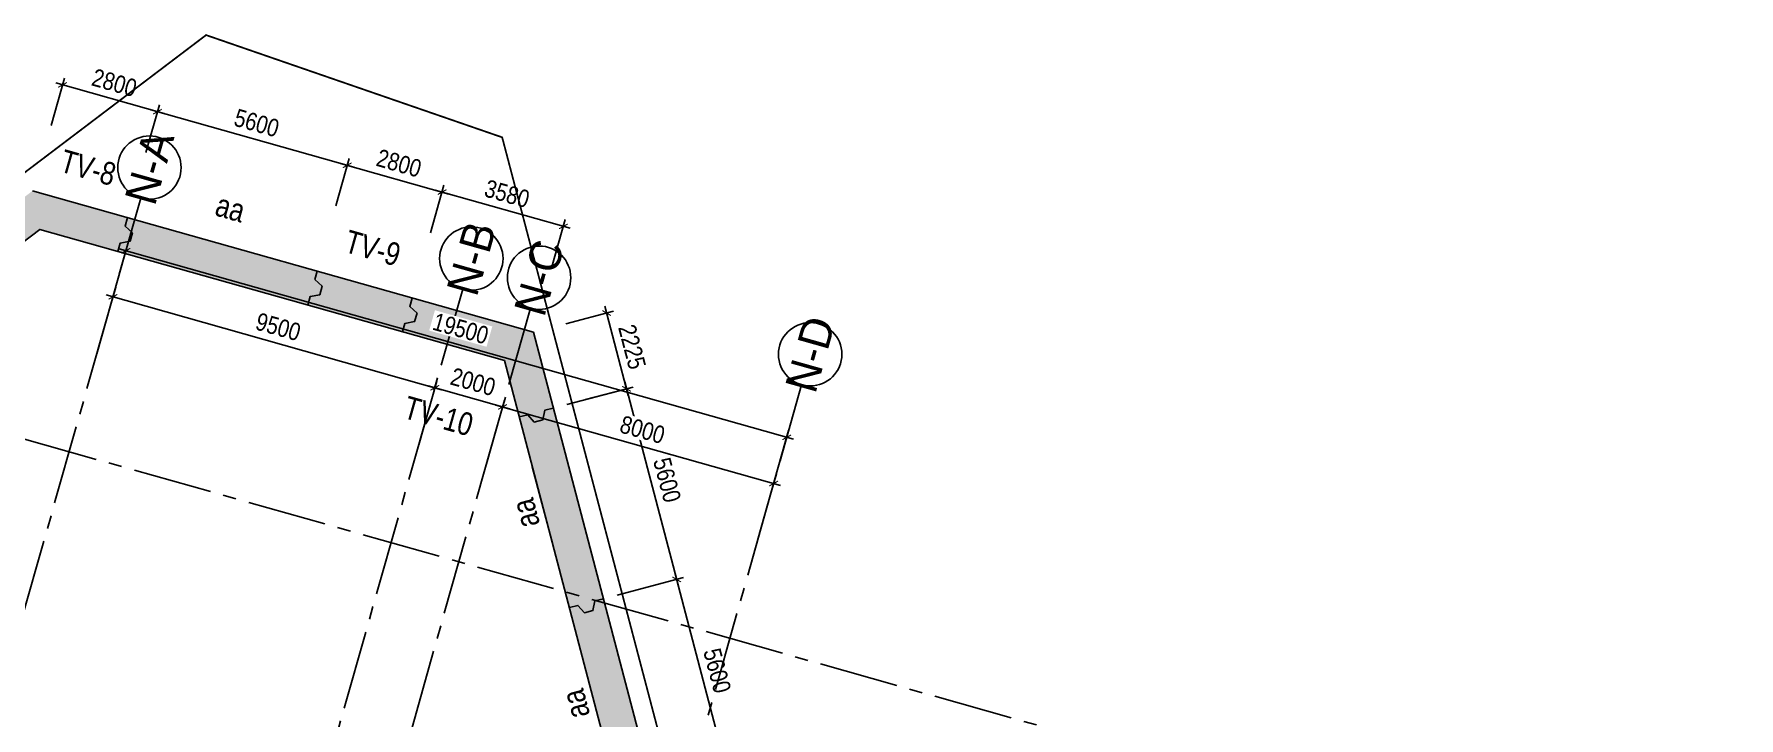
# Model space of a CAD drawing. Header units: millimetres. Extents: x -1534340 to 1713810, y -1348191 to 1114081.
# Drawn here: x 912191 to 960607, y -30364 to -10939 of the extents above; entities that cross this region are included whole.
import ezdxf
from ezdxf.enums import TextEntityAlignment as Align

# ---------------------------------------------------------------- set-up
doc = ezdxf.new("R2010")
doc.units = ezdxf.units.MM
doc.header["$LTSCALE"] = 100
doc.header["$PDMODE"] = 32
doc.header["$PDSIZE"] = 2.5
for name, pattern in [('CENTER2', [1.125, 0.75, -0.125, 0.125, -0.125]), ('DASHDOT', [1, 0.5, -0.25, 0, -0.25]), ('DASHED', [4.5, 3, -1.5])]:
    doc.linetypes.add(name, pattern=pattern)
for name, color, linetype in [('A-GRID-SYM', 50, 'Continuous'), ('ccu11-Dim', 8, 'Continuous'), ('ccu11-Khuat', 9, 'DASHED'), ('ccu12-Hatch', 250, 'Continuous'), ('ccu12-Manh', 8, 'Continuous'), ('ccu12-Truc', 13, 'CENTER2'), ('KC-Betong', 6, 'Continuous'), ('Xref_ST_MBDV Cot vach 30.7.2022$0$Xref_ST_MBDV Cot vach 30.7.2022|Xref_ST_MBDV Cot vach 30.7.2022|Xref_ST_MBDV Cot vach 30.7.2022|Xref_ST_MBDV Cot vach 30.7.2022|A-CORE-OTLN', 2, 'Continuous'), ('Xref_ST_MBDV Cot vach 30.7.2022$0$Xref_ST_MBDV Cot vach 30.7.2022|Xref_ST_MBDV Cot vach 30.7.2022|Xref_ST_MBDV Cot vach 30.7.2022|Xref_ST_MBDV Cot vach 30.7.2022|ccu12-Thay', 7, 'Continuous')]:
    doc.layers.add(name, color=color, linetype=linetype)
doc.layers.add('ccu12-Tencaukien', color=9, linetype='Continuous', lineweight=15)
doc.styles.add('Arial', font='arial.ttf', dxfattribs={"width": 0.7})
doc.styles.add('Arial Narrow', font='ARIALN.TTF')
doc.styles.add('HBA-Text', font='GOTHIC.TTF')
doc.dimstyles.new('ccu12-200', dxfattribs={"dimscale": 200, "dimtxt": 2.5, "dimasz": 1, "dimexe": 1, "dimexo": 2, "dimgap": 1, "dimtad": 1, "dimdec": 0, "dimrnd": 5, "dimdsep": 46, "dimtxsty": 'Arial Narrow', "dimblk": 'ARCHTICK', "dimcen": -1, "dimdle": 1, "dimclrd": 256, "dimclre": 256, "dimclrt": 3, "dimadec": 0, "dimazin": 2, "dimtfac": 0.1, "dimtdec": 0, "dimtmove": 0, "dimatfit": 1, "dimldrblk": 'ARCHTICK', "dimfxl": 1, "dimtvp": 0.833333, "dimtolj": 1, "dimtzin": 12, "dimarcsym": 0})

# ---------------------------------------------------------------- blocks, each defined once
blk = doc.blocks.new('_ARCHTICK')
at = {"color": 0, "linetype": 'ByBlock', "const_width": 0.15}
blk.add_lwpolyline([(-0.5, -0.5), (0.5, 0.5)], dxfattribs=at)
blk = doc.blocks.new('*D3259')
at = {"layer": 'ccu11-Dim', "lineweight": -2, "ltscale": 0.5, "transparency": 16777216}
for p, q in [((928746, -26876), (930632, -26380)), ((931913, -32041), (930388, -26238)), ((930169, -32292), (932055, -31796))]:
    blk.add_line(p, q, dxfattribs=at)
at = {"layer": 'Defpoints', "color": 0, "ltscale": 0.5, "transparency": 16777216}
for p in [(930439, -26431), (928359, -26977), (929782, -32394)]:
    blk.add_point(p, dxfattribs=at)
at = {"layer": 'ccu11-Dim', "lineweight": -2, "ltscale": 0.5, "transparency": 16777216, "xscale": 200, "yscale": 200, "zscale": 200}
for p, rotation in [((930439, -26431), 104.72184642955), ((931862, -31847), 284.7218464295501)]:
    blk.add_blockref('_ARCHTICK', p, dxfattribs=dict(at, rotation=rotation))
at = {"layer": 'ccu11-Dim', "color": 3, "ltscale": 0.5, "transparency": 16777216, "insert": (931591, -29023), "char_height": 500, "attachment_point": 5, "rotation": 284.7218, "style": 'Arial Narrow', "bg_fill": 3, "box_fill_scale": 1.1, "bg_fill_color": 256, "bg_fill_true_color": 13158600, "bg_fill_transparency": 0}
blk.add_mtext('\\A1;5600', dxfattribs=at)
blk = doc.blocks.new('*D3260')
at = {"layer": 'ccu11-Dim', "lineweight": -2, "ltscale": 0.5, "transparency": 16777216}
for p, q in [((927323, -21460), (929209, -20964)), ((930490, -26624), (928965, -20821)), ((928746, -26876), (930632, -26380))]:
    blk.add_line(p, q, dxfattribs=at)
at = {"layer": 'Defpoints', "color": 0, "ltscale": 0.5, "transparency": 16777216}
for p in [(929016, -21015), (926936, -21561), (928359, -26977)]:
    blk.add_point(p, dxfattribs=at)
at = {"layer": 'ccu11-Dim', "lineweight": -2, "ltscale": 0.5, "transparency": 16777216, "xscale": 200, "yscale": 200, "zscale": 200}
for p, rotation in [((929016, -21015), 104.72184642955), ((930439, -26431), 284.7218464295501)]:
    blk.add_blockref('_ARCHTICK', p, dxfattribs=dict(at, rotation=rotation))
at = {"layer": 'ccu11-Dim', "color": 3, "ltscale": 0.5, "transparency": 16777216, "insert": (930168, -23607), "char_height": 500, "attachment_point": 5, "rotation": 284.7218, "style": 'Arial Narrow', "bg_fill": 3, "box_fill_scale": 1.1, "bg_fill_color": 256, "bg_fill_true_color": 13158600, "bg_fill_transparency": 0}
blk.add_mtext('\\A1;5600', dxfattribs=at)
blk = doc.blocks.new('*D3212')
at = {"layer": 'ccu11-Dim', "lineweight": -2, "ltscale": 0.5, "transparency": 16777216}
for p, q in [((912674, -13536), (913054, -12189)), ((912808, -12327), (915887, -13197)), ((915368, -14298), (915749, -12951))]:
    blk.add_line(p, q, dxfattribs=at)
at = {"layer": 'Defpoints', "color": 0, "ltscale": 0.5, "transparency": 16777216}
for p in [(915694, -13143), (912565, -13921), (915259, -14683)]:
    blk.add_point(p, dxfattribs=at)
at = {"layer": 'ccu11-Dim', "lineweight": -2, "ltscale": 0.5, "transparency": 16777216, "xscale": 200, "yscale": 200, "zscale": 200}
for p, rotation in [((913000, -12382), 164.2212265848198), ((915694, -13143), 344.2212265848198)]:
    blk.add_blockref('_ARCHTICK', p, dxfattribs=dict(at, rotation=rotation))
at = {"layer": 'ccu11-Dim', "color": 3, "ltscale": 0.5, "transparency": 16777216, "insert": (914471, -12324), "char_height": 500, "attachment_point": 5, "rotation": 344.2212, "style": 'Arial Narrow', "bg_fill": 3, "box_fill_scale": 1.1, "bg_fill_color": 256, "bg_fill_true_color": 13158600, "bg_fill_transparency": 0}
blk.add_mtext('\\A1;2800', dxfattribs=at)
blk = doc.blocks.new('*D3213')
at = {"layer": 'ccu11-Dim', "lineweight": -2, "ltscale": 0.5, "transparency": 16777216}
for p, q in [((915368, -14298), (915749, -12951)), ((915502, -13089), (921276, -14720)), ((920757, -15821), (921138, -14473))]:
    blk.add_line(p, q, dxfattribs=at)
at = {"layer": 'Defpoints', "color": 0, "ltscale": 0.5, "transparency": 16777216}
for p in [(915259, -14683), (921083, -14666), (920648, -16205)]:
    blk.add_point(p, dxfattribs=at)
at = {"layer": 'ccu11-Dim', "lineweight": -2, "ltscale": 0.5, "transparency": 16777216, "xscale": 200, "yscale": 200, "zscale": 200}
for p, rotation in [((915694, -13143), 164.2212265848198), ((921083, -14666), 344.2212265848198)]:
    blk.add_blockref('_ARCHTICK', p, dxfattribs=dict(at, rotation=rotation))
at = {"layer": 'ccu11-Dim', "color": 3, "ltscale": 0.5, "transparency": 16777216, "insert": (918513, -13466), "char_height": 500, "attachment_point": 5, "rotation": 344.2212, "style": 'Arial Narrow', "bg_fill": 3, "box_fill_scale": 1.1, "bg_fill_color": 256, "bg_fill_true_color": 13158600, "bg_fill_transparency": 0}
blk.add_mtext('\\A1;5600', dxfattribs=at)
blk = doc.blocks.new('*D3214')
at = {"layer": 'ccu11-Dim', "lineweight": -2, "ltscale": 0.5, "transparency": 16777216}
for p, q in [((920757, -15821), (921138, -14473)), ((920891, -14611), (923970, -15482)), ((923452, -16582), (923832, -15235))]:
    blk.add_line(p, q, dxfattribs=at)
at = {"layer": 'Defpoints', "color": 0, "ltscale": 0.5, "transparency": 16777216}
for p in [(923778, -15427), (920648, -16205), (923343, -16967)]:
    blk.add_point(p, dxfattribs=at)
at = {"layer": 'ccu11-Dim', "lineweight": -2, "ltscale": 0.5, "transparency": 16777216, "xscale": 200, "yscale": 200, "zscale": 200}
for p, rotation in [((921083, -14666), 164.2212265848198), ((923778, -15427), 344.2212265848198)]:
    blk.add_blockref('_ARCHTICK', p, dxfattribs=dict(at, rotation=rotation))
at = {"layer": 'ccu11-Dim', "color": 3, "ltscale": 0.5, "transparency": 16777216, "insert": (922554, -14608), "char_height": 500, "attachment_point": 5, "rotation": 344.2212, "style": 'Arial Narrow', "bg_fill": 3, "box_fill_scale": 1.1, "bg_fill_color": 256, "bg_fill_true_color": 13158600, "bg_fill_transparency": 0}
blk.add_mtext('\\A1;2800', dxfattribs=at)
blk = doc.blocks.new('*D3215')
at = {"layer": 'ccu11-Dim', "lineweight": -2, "ltscale": 0.5, "transparency": 16777216}
for p, q in [((923452, -16582), (923832, -15235)), ((923585, -15373), (927415, -16455)), ((926896, -17555), (927277, -16208))]:
    blk.add_line(p, q, dxfattribs=at)
at = {"layer": 'Defpoints', "color": 0, "ltscale": 0.5, "transparency": 16777216}
for p in [(927223, -16401), (923343, -16967), (926788, -17940)]:
    blk.add_point(p, dxfattribs=at)
at = {"layer": 'ccu11-Dim', "lineweight": -2, "ltscale": 0.5, "transparency": 16777216, "xscale": 200, "yscale": 200, "zscale": 200}
for p, rotation in [((923778, -15427), 164.2212265848198), ((927223, -16401), 344.2212265848198)]:
    blk.add_blockref('_ARCHTICK', p, dxfattribs=dict(at, rotation=rotation))
at = {"layer": 'ccu11-Dim', "color": 3, "ltscale": 0.5, "transparency": 16777216, "insert": (925624, -15476), "char_height": 500, "attachment_point": 5, "rotation": 344.2212, "style": 'Arial Narrow', "bg_fill": 3, "box_fill_scale": 1.1, "bg_fill_color": 256, "bg_fill_true_color": 13158600, "bg_fill_transparency": 0}
blk.add_mtext('\\A1;3580', dxfattribs=at)
blk = doc.blocks.new('*D3216')
at = {"layer": 'ccu11-Dim', "lineweight": -2, "ltscale": 0.5, "transparency": 16777216}
for p, q in [((927290, -19168), (928644, -18812)), ((929066, -21208), (928399, -18670)), ((927855, -21320), (929209, -20964))]:
    blk.add_line(p, q, dxfattribs=at)
at = {"layer": 'Defpoints', "color": 0, "ltscale": 0.5, "transparency": 16777216}
for p in [(928450, -18863), (926903, -19270), (927468, -21422)]:
    blk.add_point(p, dxfattribs=at)
at = {"layer": 'ccu11-Dim', "lineweight": -2, "ltscale": 0.5, "transparency": 16777216, "xscale": 200, "yscale": 200, "zscale": 200}
for p, rotation in [((928450, -18863), 104.72184642955), ((929016, -21015), 284.7218464295501)]:
    blk.add_blockref('_ARCHTICK', p, dxfattribs=dict(at, rotation=rotation))
at = {"layer": 'ccu11-Dim', "color": 3, "ltscale": 0.5, "transparency": 16777216, "insert": (929173, -19823), "char_height": 500, "attachment_point": 5, "rotation": 284.7218, "style": 'Arial Narrow', "bg_fill": 3, "box_fill_scale": 1.1, "bg_fill_color": 256, "bg_fill_true_color": 13158600, "bg_fill_transparency": 0}
blk.add_mtext('\\A1;2225', dxfattribs=at)
blk = doc.blocks.new('GRID-SYM-flat-241')
at = {"layer": 'A-GRID-SYM', "ltscale": 0.5}
blk.add_circle((0, 0), 900, dxfattribs=at)
at = {"layer": 'A-GRID-SYM', "style": 'HBA-Text'}
blk.add_attdef('GRID', text='', height=900, rotation=74.2212, dxfattribs=at).set_placement((0, 0), align=Align.MIDDLE_CENTER)
blk = doc.blocks.new('GRID-SYM-flat-242')
at = {"layer": 'A-GRID-SYM', "ltscale": 0.5}
blk.add_circle((0, 0), 900, dxfattribs=at)
at = {"layer": 'A-GRID-SYM', "style": 'HBA-Text'}
blk.add_attdef('GRID', text='', height=900, rotation=74.2212, dxfattribs=at).set_placement((0, 0), align=Align.MIDDLE_CENTER)
blk = doc.blocks.new('GRID-SYM-flat-243')
at = {"layer": 'A-GRID-SYM', "ltscale": 0.5}
blk.add_circle((0, 0), 900, dxfattribs=at)
at = {"layer": 'A-GRID-SYM', "style": 'HBA-Text'}
blk.add_attdef('GRID', text='', height=900, rotation=74.2212, dxfattribs=at).set_placement((0, 0), align=Align.MIDDLE_CENTER)
blk = doc.blocks.new('*D3013')
at = {"layer": 'ccu11-Dim', "lineweight": -2, "ltscale": 0.5, "transparency": 16777216}
for p, q in [((1229345, 98182), (1230227, 101305)), ((1249131, 95756), (1229981, 101167)), ((1248110, 92879), (1248993, 96003))]:
    blk.add_line(p, q, dxfattribs=at)
at = {"layer": 'Defpoints', "color": 0, "ltscale": 0.5, "transparency": 16777216}
for p in [(1230173, 101113), (1229236, 97797, 0), (1248001, 92494, 0)]:
    blk.add_point(p, dxfattribs=at)
at = {"layer": 'ccu11-Dim', "lineweight": -2, "ltscale": 0.5, "transparency": 16777216, "xscale": 200, "yscale": 200, "zscale": 200}
for p, rotation in [((1230173, 101113), 164.2212191786095), ((1248938, 95810), 344.2212191786094)]:
    blk.add_blockref('_ARCHTICK', p, dxfattribs=dict(at, rotation=rotation))
at = {"layer": 'ccu11-Dim', "color": 3, "ltscale": 0.5, "transparency": 16777216, "insert": (1239680, 98899), "char_height": 500, "attachment_point": 5, "rotation": 344.2212, "style": 'Arial Narrow', "bg_fill": 3, "box_fill_scale": 1.1, "bg_fill_color": 256, "bg_fill_true_color": 13158600, "bg_fill_transparency": 0}
blk.add_mtext('\\A1;19500', dxfattribs=at)
blk = doc.blocks.new('*D3014')
at = {"layer": 'ccu11-Dim', "lineweight": -2, "ltscale": 0.5, "transparency": 16777216}
for p, q in [((1240412, 95054), (1240924, 96867)), ((1248760, 94445), (1240677, 96729)), ((1248110, 92879), (1248622, 94692))]:
    blk.add_line(p, q, dxfattribs=at)
at = {"layer": 'Defpoints', "color": 0, "ltscale": 0.5, "transparency": 16777216}
for p in [(1240869, 96675), (1240303, 94670, 0), (1248001, 92494, 0)]:
    blk.add_point(p, dxfattribs=at)
at = {"layer": 'ccu11-Dim', "lineweight": -2, "ltscale": 0.5, "transparency": 16777216, "xscale": 200, "yscale": 200, "zscale": 200}
for p, rotation in [((1240869, 96675), 164.2212191786095), ((1248568, 94499), 344.2212191786094)]:
    blk.add_blockref('_ARCHTICK', p, dxfattribs=dict(at, rotation=rotation))
at = {"layer": 'ccu11-Dim', "color": 3, "ltscale": 0.5, "transparency": 16777216, "insert": (1244842, 96025), "char_height": 500, "attachment_point": 5, "rotation": 344.2212, "style": 'Arial Narrow', "bg_fill": 3, "box_fill_scale": 1.1, "bg_fill_color": 256, "bg_fill_true_color": 13158600, "bg_fill_transparency": 0}
blk.add_mtext('\\A1;8000', dxfattribs=at)
blk = doc.blocks.new('*D3015')
at = {"layer": 'ccu11-Dim', "lineweight": -2, "ltscale": 0.5, "transparency": 16777216}
for p, q in [((1229345, 98182), (1229857, 99994)), ((1239137, 97164), (1229610, 99856)), ((1238487, 95598), (1238999, 97411))]:
    blk.add_line(p, q, dxfattribs=at)
at = {"layer": 'Defpoints', "color": 0, "ltscale": 0.5, "transparency": 16777216}
for p in [(1229803, 99802), (1229236, 97797, 0), (1238378, 95213, 0)]:
    blk.add_point(p, dxfattribs=at)
at = {"layer": 'ccu11-Dim', "lineweight": -2, "ltscale": 0.5, "transparency": 16777216, "xscale": 200, "yscale": 200, "zscale": 200}
for p, rotation in [((1229803, 99802), 164.2212191786095), ((1238945, 97219), 344.2212191786094)]:
    blk.add_blockref('_ARCHTICK', p, dxfattribs=dict(at, rotation=rotation))
at = {"layer": 'ccu11-Dim', "color": 3, "ltscale": 0.5, "transparency": 16777216, "insert": (1234498, 98948), "char_height": 500, "attachment_point": 5, "rotation": 344.2212, "style": 'Arial Narrow', "bg_fill": 3, "box_fill_scale": 1.1, "bg_fill_color": 256, "bg_fill_true_color": 13158600, "bg_fill_transparency": 0}
blk.add_mtext('\\A1;9500', dxfattribs=at)
blk = doc.blocks.new('*D3021')
at = {"layer": 'ccu11-Dim', "lineweight": -2, "ltscale": 0.5, "transparency": 16777216}
for p, q in [((1238487, 95598), (1238999, 97411)), ((1241062, 96620), (1238752, 97273)), ((1240412, 95054), (1240924, 96867))]:
    blk.add_line(p, q, dxfattribs=at)
at = {"layer": 'Defpoints', "color": 0, "ltscale": 0.5, "transparency": 16777216}
for p in [(1238945, 97219), (1238378, 95213, 0), (1240303, 94670, 0)]:
    blk.add_point(p, dxfattribs=at)
at = {"layer": 'ccu11-Dim', "lineweight": -2, "ltscale": 0.5, "transparency": 16777216, "xscale": 200, "yscale": 200, "zscale": 200}
for p, rotation in [((1238945, 97219), 164.2212191848307), ((1240869, 96675), 344.2212191848307)]:
    blk.add_blockref('_ARCHTICK', p, dxfattribs=dict(at, rotation=rotation))
at = {"layer": 'ccu11-Dim', "color": 3, "ltscale": 0.5, "transparency": 16777216, "insert": (1240031, 97385), "char_height": 500, "attachment_point": 5, "rotation": 344.2212, "style": 'Arial Narrow', "bg_fill": 3, "box_fill_scale": 1.1, "bg_fill_color": 256, "bg_fill_true_color": 13158600, "bg_fill_transparency": 0}
blk.add_mtext('\\A1;2000', dxfattribs=at)
blk = doc.blocks.new('GRID-SYM-flat-244')
at = {"layer": 'A-GRID-SYM', "ltscale": 0.5}
blk.add_circle((0, 0), 900, dxfattribs=at)
at = {"layer": 'A-GRID-SYM', "style": 'HBA-Text'}
blk.add_attdef('GRID', text='', height=900, rotation=74.2212, dxfattribs=at).set_placement((0, 0), align=Align.MIDDLE_CENTER)
blk = doc.blocks.new('LUOI TRUC-NT1')
at = {"layer": 'ccu12-Truc', "ltscale": 30}
for p, q in [((3447.2, 83910.7), (-21584.7, -4675.3)), ((12589.2, 81327.4), (-12442.6, -7258.6)), ((14513.9, 80783.5), (-10518, -7802.4)), ((31411.1, 68229.5), (-10136.3, 79969.7)), ((22212.4, 78608.2), (-2819.4, -9977.8))]:
    blk.add_line(p, q, dxfattribs=at)
at = {"layer": 'KC-Betong', "ltscale": 0.5}
for name, p, values in [('GRID-SYM-flat-241', (3691.9, 84776.8), {'GRID': 'N-A'}), ('GRID-SYM-flat-242', (12834, 82193.5), {'GRID': 'N-B'}), ('GRID-SYM-flat-243', (22457.1, 79474.2), {'GRID': 'N-D'})]:
    blk.add_blockref(name, p, dxfattribs=at).add_auto_attribs(values)
at = {"layer": 'ccu11-Dim', "ltscale": 0.5}
dim = blk.add_linear_dim(base=(3025, 82416.5), p1=(20853.2, 73798, 0), p2=(2088, 79100.6, 0), angle=164.22122, dimstyle='ccu12-200', override={"dimfxl": 150, "dimtfill": 1}, dxfattribs=at)
dim.commit()
dim.dimension.update_dxf_attribs({"geometry": '*D3013', "text_midpoint": (12531.4, 80203.4), "insert": (-1227148.1, -18696.1)})
at = {"layer": 'KC-Betong', "ltscale": 0.5}
blk.add_blockref('GRID-SYM-flat-244', (14758.6, 81649.6), dxfattribs=at).add_auto_attribs({'GRID': 'N-C'})
at = {"layer": 'ccu11-Dim', "ltscale": 0.5}
for base, p1, p2, picture, middle in [((2654.6, 81105.8), (11230, 76517.3, 0), (2088, 79100.6, 0), '*D3015', (7349.5, 80252.3)), ((13721.3, 77978.7), (20853.2, 73798, 0), (13154.7, 75973.4, 0), '*D3014', (17694.4, 77329.2))]:
    dim = blk.add_linear_dim(base=base, p1=p1, p2=p2, angle=164.22122, dimstyle='ccu12-200', override={"dimfxl": 150, "dimtfill": 1}, dxfattribs=at)
    dim.commit()
    dim.dimension.update_dxf_attribs({"geometry": picture, "text_midpoint": middle, "insert": (-1227148.1, -18696.1)})
dim = blk.add_aligned_dim(p1=(13154.7, 75973.4, 0), p2=(11230, 76517.3, 0), distance=-2083.8, dimstyle='ccu12-200', override={"dimfxl": 150, "dimtfill": 1}, dxfattribs=at)
dim.commit()
dim.dimension.update_dxf_attribs({"geometry": '*D3021', "text_midpoint": (12882.8, 78688.8), "insert": (-1227148.1, -18696.1)})
blk = doc.blocks.new('123')
at = {"layer": 'Xref_ST_MBDV Cot vach 30.7.2022$0$Xref_ST_MBDV Cot vach 30.7.2022|Xref_ST_MBDV Cot vach 30.7.2022|Xref_ST_MBDV Cot vach 30.7.2022|Xref_ST_MBDV Cot vach 30.7.2022|ccu12-Thay', "ltscale": 10}
for points in [[(914844.3, -16151.6), (914776.4, -16392), (914983.1, -16580.4), (914915.1, -16821.2), (914640.3, -16873.5), (914572.4, -17113.9)], [(920233.3, -17674.4), (920165.4, -17914.8), (920372.1, -18103.2), (920304.1, -18343.9), (920029.3, -18396.3), (919961.4, -18636.7)], [(922927.8, -18435.8), (922859.9, -18676.2), (923066.6, -18864.6), (922998.6, -19105.3), (922723.8, -19157.7), (922655.9, -19398.1)]]:
    blk.add_lwpolyline(points, dxfattribs=at)
at = {"layer": 'ccu11-Dim', "ltscale": 0.5}
for base, p1, p2, angle, override, picture, middle in [((915694.5, -13143), (912564.9, -13921.3), (915259.4, -14682.7), 344.22123, {"dimzin": 0, "dimfxl": 150, "dimtfill": 1}, '*D3212', (914471, -12324.2)), ((930438.7, -26431.1), (929782.4, -32393.6), (928359.3, -26977.4), 104.72185, {"dimzin": 0, "dimtmove": 1, "dimfxl": 150, "dimtfill": 1}, '*D3259', (931590.6, -29023.4))]:
    dim = blk.add_linear_dim(base=base, p1=p1, p2=p2, angle=angle, dimstyle='ccu12-200', override=override, dxfattribs=at)
    dim.commit()
    dim.dimension.update_dxf_attribs({"geometry": picture, "text_midpoint": middle})
for base, p1, p2, angle, picture, middle in [((921083.4, -14665.8), (915259.4, -14682.7), (920648.4, -16205.5), 344.22123, '*D3213', (918512.8, -13466.3)), ((929015.6, -21014.9), (928359.3, -26977.4), (926936.2, -21561.3), 104.72185, '*D3260', (930167.5, -23607.3))]:
    dim = blk.add_linear_dim(base=base, p1=p1, p2=p2, angle=angle, dimstyle='ccu12-200', override={"dimzin": 0, "dimtmove": 1, "dimfxl": 150, "dimtfill": 1}, dxfattribs=at)
    dim.commit()
    dim.dimension.update_dxf_attribs({"geometry": picture, "text_midpoint": middle})
at = {"layer": 'Xref_ST_MBDV Cot vach 30.7.2022$0$Xref_ST_MBDV Cot vach 30.7.2022|Xref_ST_MBDV Cot vach 30.7.2022|Xref_ST_MBDV Cot vach 30.7.2022|Xref_ST_MBDV Cot vach 30.7.2022|ccu12-Thay', "ltscale": 10}
blk.add_lwpolyline([(928359.3, -26977.4), (928117.7, -27040.9), (928060.3, -27314.7), (927818.3, -27378.2), (927633.8, -27168.1), (927392.1, -27231.6)], dxfattribs=at)
at = {"layer": 'ccu11-Dim', "ltscale": 0.5}
for base, p1, p2, angle, override, picture, middle in [((923777.9, -15427.2), (920648.4, -16205.5), (923342.9, -16966.9), 344.22123, {"dimzin": 0, "dimtmove": 1, "dimfxl": 150, "dimtfill": 1}, '*D3214', (922554.5, -14608.3)), ((928450.3, -18863.2), (927468.2, -21421.5), (926902.8, -19269.8), 104.72185, {"dimzin": 0, "dimfxl": 150, "dimtfill": 1}, '*D3216', (929173.3, -19823.4))]:
    dim = blk.add_linear_dim(base=base, p1=p1, p2=p2, angle=angle, dimstyle='ccu12-200', override=override, dxfattribs=at)
    dim.commit()
    dim.dimension.update_dxf_attribs({"geometry": picture, "text_midpoint": middle})
at = {"layer": 'Xref_ST_MBDV Cot vach 30.7.2022$0$Xref_ST_MBDV Cot vach 30.7.2022|Xref_ST_MBDV Cot vach 30.7.2022|Xref_ST_MBDV Cot vach 30.7.2022|Xref_ST_MBDV Cot vach 30.7.2022|ccu12-Thay', "ltscale": 10}
blk.add_lwpolyline([(926936.2, -21561.3), (926694.6, -21624.8), (926637.2, -21898.5), (926395.2, -21962.1), (926210.7, -21751.9), (925969, -21815.4)], dxfattribs=at)
at = {"layer": 'ccu11-Dim', "ltscale": 0.5}
dim = blk.add_linear_dim(base=(927222.7, -16400.5), p1=(923342.9, -16966.9), p2=(926787.6, -17940.2), angle=344.22123, dimstyle='ccu12-200', override={"dimzin": 0, "dimtmove": 1, "dimfxl": 150, "dimtfill": 1}, dxfattribs=at)
dim.commit()
dim.dimension.update_dxf_attribs({"geometry": '*D3215', "text_midpoint": (925624.1, -15475.7)})
at = {"layer": 'ccu12-Hatch', "ltscale": 0.5}
h = blk.add_hatch(dxfattribs=at)
h.set_pattern_fill('VATLIEU04', color=256, scale=50, pattern_type=2)
h.set_pattern_definition([(50, (327621.98, 43816.84), (358.63009, -31.37607), [37.5, -412.5]), (355, (327621.98, 43816.84), (-69.37567, 376.09607), [30, -330]), (100.4514, (327651.86, 43814.22), (289.25469, 344.71977), [31.8701, -350.57106]), (46.1842, (327622, 43916.84), (533.62052, -82.7595), [56.25, -618.75]), (96.6356, (327666.45, 43909.94), (467.33135, 487.05894), [47.80514, -525.8565]), (351.1842, (327622, 43916.84), (467.33097, 487.0593), [45, -495]), (21, (327671.98, 43891.84), (298.45353, -201.30945), [37.5, -412.5]), (326, (327671.98, 43891.84), (121.65767, 362.57502), [30, -330]), (71.4514, (327696.85, 43875.06), (420.11131, 161.26525), [31.8701, -350.57106]), (37.5, (327621.98, 43816.84), (6.079928, 166.446927), [0, -326, 0, -335, 0, -331.25]), (7.5, (327621.98, 43816.84), (131.53477, 197.205856), [0, -191, 0, -318.5, 0, -126.25]), (327.5, (327510.48, 43816.84), (266.911218, -11.277436), [0, -125, 0, -390, 0, -517.5]), (317.5, (327460.48, 43816.84), (291.593085, 50.05249), [0, -162.5, 0, -259, 0, -367.5]), (45, (327621.98, 43816.84), (-150.26019, 150.26019), []), (45, (327621.98, 43878.09), (-150.26019, 150.26019), [])])
h.paths.add_polyline_path([(831484.9, -120804.1), (831961.6, -123563.2), (831969.5, -123603.9), (832560.1, -126340.9), (832569.7, -126381.2), (833273.1, -129091.4), (833284.3, -129131.2), (834099.2, -131810), (834112.1, -131849.4), (835037.3, -134492.1), (835051.8, -134530.9), (836085.5, -137133.1), (836101.6, -137171.2), (837242.2, -139728.4), (837259.9, -139765.8), (838505.4, -142273.6), (838524.9, -142310.8), (840046.1, -145075.5), (840069.2, -145115.3), (841530.3, -147503.8), (841552.9, -147539.1), (843113, -149864.3), (843136.8, -149898.2), (844791.7, -152156.7), (844816.9, -152189.6), (846563.9, -154377.7), (846590.4, -154409.5), (848426.6, -156523.5), (848454.3, -156554.2), (850376.4, -158590.3), (850405.4, -158619.8), (852410.1, -160574.6), (852440.3, -160602.9), (854524.2, -162473), (854555.6, -162500), (856715.1, -164282.3), (856747.6, -164308), (858979, -165999.4), (859012.5, -166023.7), (861312.1, -167621.2), (861346.5, -167644.1), (863710.2, -169145.1), (863745.6, -169166.6), (866169.5, -170568.4), (866205.7, -170588.4), (868685.5, -171888.7), (868722.5, -171907.2), (871254, -173103.7), (871291.8, -173120.6), (873870.6, -174211.3), (873909.1, -174226.7), (876530.9, -175209.7), (876569.9, -175223.4), (879230.1, -176097), (879269.7, -176109.1), (881963.8, -176871.9), (882003.9, -176882.4), (884727.3, -177532.9), (884767.8, -177541.7), (887515.7, -178079), (887556.5, -178086.1), (890324.4, -178509.1), (890358.1, -178513.6), (893138.7, -178842.3), (893150.9, -178843.7), (912642, -180906.5), (953995.3, -179599.5), (959988.4, -171932.1), (930494, -35101.7), (926370.6, -19408.6), (912149.8, -15390.2), (905913, -20117.4), (882458.3, -38011.9), (876496.1, -42321.6), (875023.9, -45606.8), (870919.8, -48573.5), (867338.6, -48941.1), (865069.4, -50581.4), (862800.1, -52221.7), (860530.9, -53862), (860524.5, -53866.7), (858266.1, -55521.9), (858237.5, -55543.5), (856029.6, -57265.6), (855991, -57297), (853856.6, -59109.3), (853819.2, -59142.4), (851761.9, -61041.7), (851726, -61076.3), (849749.4, -63059.4), (849714.9, -63095.4), (847822.3, -65158.9), (847789.4, -65196.3), (845984.1, -67336.6), (845952.8, -67375.4), (844237.9, -69588.8), (844208.2, -69628.8), (842586.7, -71911.5), (842558.6, -71952.7), (841033.3, -74300.8), (841007, -74343.1), (839580.5, -76752.4), (839556, -76795.8), (838230.7, -79262.4), (838208, -79306.7), (836986.3, -81826.1), (836965.5, -81871.4), (835849.4, -84439.4), (835830.5, -84485.5), (834822, -87097.6), (834805.1, -87144.4), (833905.9, -89796.1), (833890.9, -89843.6), (833102.6, -92530.4), (833089.5, -92578.5), (832413.5, -95295.6), (832402.5, -95344.2), (831839.8, -98087.1), (831830.8, -98136.1), (831382.5, -100900), (831375.5, -100949.3), (831042.4, -103729.4), (831037.5, -103779), (830820, -106570.6), (830817.2, -106620.8), (830717, -109419), (830716.2, -109467.6), (830729.3, -112267.6), (830730.7, -112318.4), (830862.4, -115115.3), (830865.2, -115156.4), (831112, -117945.5), (831116.5, -117986.7), (831478.7, -120763.2)])
h.paths.add_polyline_path([(929521.1, -35334.2), (925548.7, -20215.5), (912357, -16487.9), (906518.3, -20913.4), (883054.6, -38814.8), (877299.1, -42975.1), (875826.9, -46260.3), (871288.4, -49540.9), (867707.3, -49908.5), (865655.2, -51391.9), (865772.4, -51554), (863503.1, -53194.3), (861233.9, -54834.6), (858975.5, -56489.7), (856767.6, -58211.8), (854633.2, -60024), (852575.9, -61923.4), (850599.3, -63906.5), (848706.7, -65970), (846901.4, -68110.3), (845186.5, -70323.7), (843565, -72606.4), (842039.6, -74954.5), (840613.1, -77363.8), (839287.8, -79830.3), (838066.1, -82349.7), (836950, -84917.7), (835941.5, -87529.8), (835042.3, -90181.5), (834254, -92868.2), (833578, -95585.4), (833015.3, -98328.2), (832567, -101092.1), (832233.8, -103872.2), (832016.4, -106663.8), (831916.2, -109462), (831929.3, -112261.9), (832061.1, -115058.8), (831861.3, -115068.3), (832108.1, -117857.3), (832470.3, -120633.8), (832947, -123392.9), (833537.6, -126130), (834241, -128840.2), (835056, -131518.9), (835981.1, -134161.7), (837014.9, -136763.9), (838155.5, -139321), (839401, -141828.7), (840922.2, -144593.4), (842383.3, -146982), (843943.4, -149307.1), (845598.4, -151565.7), (847345.4, -153753.8), (849181.5, -155867.7), (851103.6, -157903.8), (853108.2, -159858.6), (855192.1, -161728.8), (857351.6, -163511.1), (859583.1, -165202.4), (861882.6, -166800), (864246.3, -168300.9), (866670.1, -169702.8), (869149.9, -171003.1), (871681.3, -172199.6), (874260.2, -173290.3), (876881.9, -174273.3), (879542.2, -175147), (882236.3, -175909.7), (884959.6, -176560.3), (887707.6, -177097.6), (890475.5, -177520.5), (893256.1, -177849.2), (912679, -179904.8), (953495.8, -178614.8), (958912.2, -171685.2)], flags=16)
at = {"layer": 'ccu11-Khuat', "color": 1, "linetype": 'DASHDOT', "ltscale": 18, "const_width": 50}
blk.add_lwpolyline([(925484.4, -13871.6), (917075.8, -10966.5), (905580.1, -19679.6), (882130.3, -37570.3), (858513.2, -54641.9, 0.6850113), (891832.8, -179257.3), (912621.7, -181457.4), (954270.1, -180141.1), (960580.4, -172068), (931029, -34973.8)], format="xyb", close=True, dxfattribs=at)
at = {"layer": 'Xref_ST_MBDV Cot vach 30.7.2022$0$Xref_ST_MBDV Cot vach 30.7.2022|Xref_ST_MBDV Cot vach 30.7.2022|Xref_ST_MBDV Cot vach 30.7.2022|Xref_ST_MBDV Cot vach 30.7.2022|A-CORE-OTLN', "color": 6}
for points in [[(959988.4, -171932.1), (930494, -35101.7), (926370.6, -19408.6), (912149.8, -15390.2)], [(958912.2, -171685.2), (929521.1, -35334.2), (925548.7, -20215.5), (912357, -16487.9), (906518.3, -20913.4)]]:
    blk.add_lwpolyline(points, dxfattribs=at)
at = {"layer": 'ccu11-Dim'}
blk.add_blockref('LUOI TRUC-NT1', (911774.8, -99508.4), dxfattribs=at)
at = {"layer": 'ccu11-Dim', "ltscale": 0.5}
blk.add_line((926340.4, -23228.9), (926921.8, -25441.4), dxfattribs=at)
at = {"layer": 'ccu12-Tencaukien', "color": 2, "style": 'Arial', "width": 0.8}
for s, rotation, p in [('TV-8', 344.22123, (913638.5, -15045.6)), ('aa', 344.22123, (917680.2, -16187.7)), ('TV-9', 344.22123, (921722, -17329.8)), ('TV-10', 344.22123, (923590, -22102.2)), ('aa', 104.72185, (926460.1, -24471.4)), ('aa', 104.72185, (927883.2, -29887.5))]:
    blk.add_text(s, height=650, rotation=rotation, dxfattribs=at).set_placement(p, align=Align.CENTER)

msp = doc.modelspace()

# ---------------------------------------------------------------- block references
at = {"layer": 'ccu12-Manh'}
msp.add_blockref('123', (0, 0), dxfattribs=at)

doc.saveas('drawing.dxf')
